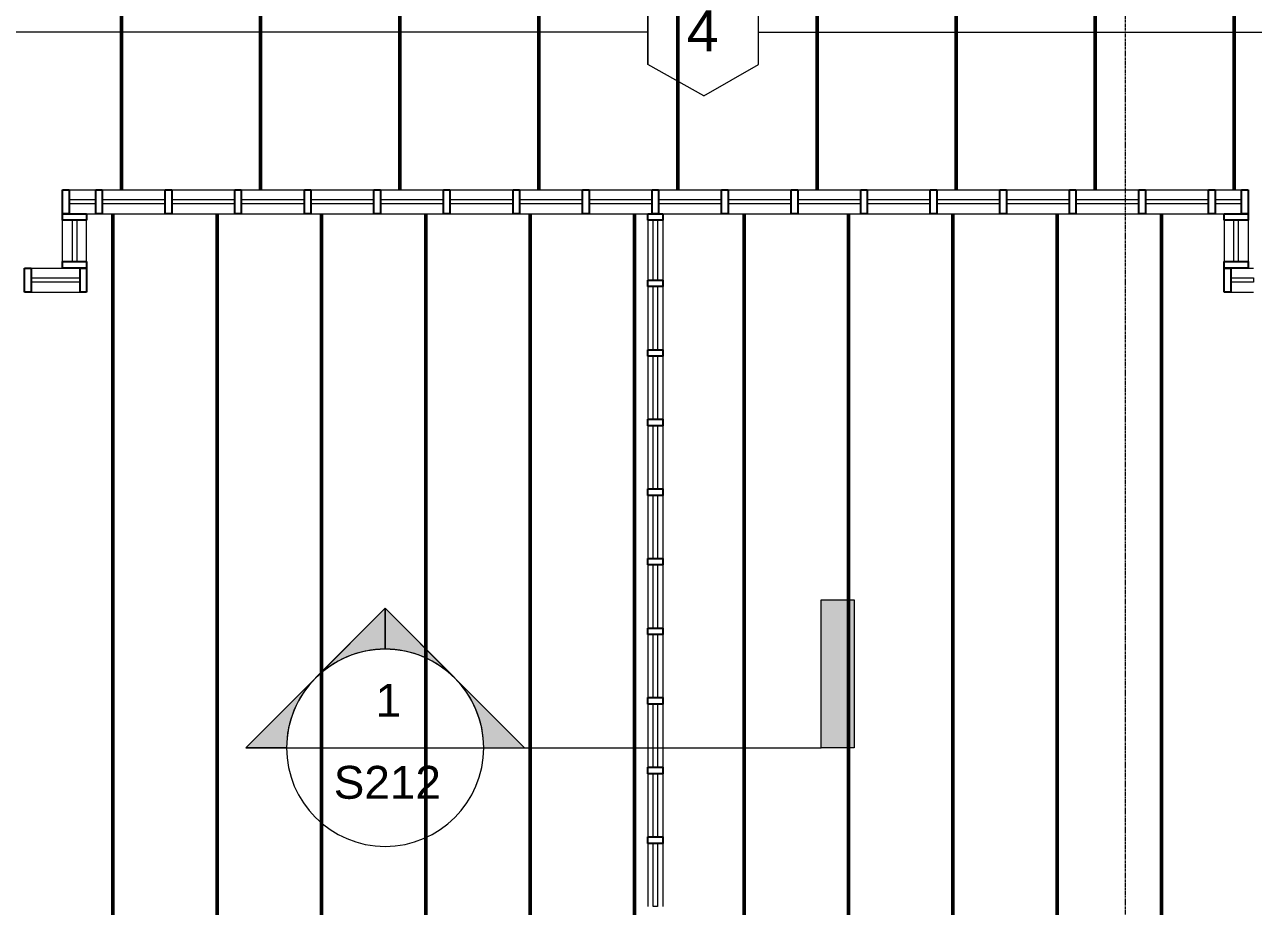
# Model space of a CAD drawing. Header units: inches. Extents: x -4036 to -1914, y 2 to 12338.
# Drawn here: x -3080.6 to -2797.9, y 10214.8 to 10417.5 of the extents above; entities that cross this region are included whole.
import ezdxf

# ---------------------------------------------------------------- set-up
doc = ezdxf.new("R2010")
doc.units = ezdxf.units.IN
doc.header["$MEASUREMENT"] = 0
doc.linetypes.add('Línea de rejilla', pattern=[0.875, 0.5, -0.125, 0.125, -0.125])
for name, color, linetype, lineweight in [('A-ANNO-NOTE', 131, 'Continuous', 9), ('A-DETL-GENF', 92, 'Continuous', 9), ('A-GLAZ-CURT', 52, 'Continuous', 9), ('A-GLAZ-CWMG', 51, 'Continuous', 9), ('G-ANNO-SYMB', 111, 'Continuous', 9), ('S-BEAM', 12, 'Continuous', 9), ('S-BEAM-ANLY', 10, 'Continuous', 50), ('S-GRID', 1, 'Continuous', 9)]:
    doc.layers.add(name, color=color, linetype=linetype, lineweight=lineweight)
doc.styles.add('Arial', font='arial.ttf', dxfattribs={"height": 9.448819})
doc.styles.add('Arial_2', font='arial.ttf', dxfattribs={"height": 7.559055})

# ---------------------------------------------------------------- blocks, each defined once
blk = doc.blocks.new('System Panel - PlyWood-764930-FRAMING PLAN - 2ND FLOOR')
at = {"layer": 'A-GLAZ-CURT', "lineweight": 18}
for p, q in [((-6.88, -0.5), (-6.88, 0.5)), ((-6.88, 0.5), (6.88, 0.5)), ((6.88, 0.5), (6.88, -0.5)), ((6.88, -0.5), (-6.88, -0.5))]:
    blk.add_line(p, q, dxfattribs=at)
blk = doc.blocks.new('System Panel - PlyWood-764931-FRAMING PLAN - 2ND FLOOR')
at = {"layer": 'A-GLAZ-CURT', "lineweight": 18}
for p, q in [((-7.25, -0.5), (-7.25, 0.5)), ((-7.25, 0.5), (7.25, 0.5)), ((7.25, 0.5), (7.25, -0.5)), ((7.25, -0.5), (-7.25, -0.5))]:
    blk.add_line(p, q, dxfattribs=at)
blk = doc.blocks.new('Rectangular Mullion - 3 1_2_-735851-FRAMING PLAN - 2ND FLOOR')
at = {"layer": 'A-GLAZ-CWMG'}
for p, q in [((-2937.27, 10372.54), (-2937.27, 10358.79)), ((-2933.77, 10372.54), (-2933.77, 10358.79))]:
    blk.add_line(p, q, dxfattribs=at)
blk = doc.blocks.new('Rectangular Mullion - 3 1_2_-735852-FRAMING PLAN - 2ND FLOOR')
at = {"layer": 'A-GLAZ-CWMG'}
for p, q in [((-2937.27, 10357.29), (-2937.27, 10342.79)), ((-2933.77, 10357.29), (-2933.77, 10342.79))]:
    blk.add_line(p, q, dxfattribs=at)
blk = doc.blocks.new('Rectangular Mullion - 3 1_2_-735861-FRAMING PLAN - 2ND FLOOR')
at = {"layer": 'A-GLAZ-CWMG', "lineweight": 25}
for p, q in [((-1.5, 1.75), (0, 1.75)), ((-1.5, -1.75), (-1.5, 1.75)), ((0, 1.75), (0, -1.75)), ((0, -1.75), (-1.5, -1.75))]:
    blk.add_line(p, q, dxfattribs=at)
blk = doc.blocks.new('Rectangular Mullion - 3 1_2_-735856-FRAMING PLAN - 2ND FLOOR')
at = {"layer": 'A-GLAZ-CWMG', "lineweight": 25}
for p, q in [((0.75, 1.75), (-0.75, 1.75)), ((-0.75, 1.75), (-0.75, -1.75)), ((0.75, -1.75), (0.75, 1.75)), ((-0.75, -1.75), (0.75, -1.75))]:
    blk.add_line(p, q, dxfattribs=at)
blk = doc.blocks.new('System Panel - PlyWood-1273239-FRAMING PLAN - 2ND FLOOR')
at = {"layer": 'A-GLAZ-CURT', "lineweight": 18}
for p, q in [((-5.62, -0.5), (-5.62, 0.5)), ((-5.62, 0.5), (5.62, 0.5)), ((5.62, 0.5), (5.62, -0.5)), ((5.62, -0.5), (-5.62, -0.5))]:
    blk.add_line(p, q, dxfattribs=at)
blk = doc.blocks.new('Rectangular Mullion - 5 1_2_-V33-FRAMING PLAN - 2ND FLOOR')
at = {"layer": 'A-GLAZ-CWMG'}
for p, q in [((-3079.12, 10361.54), (-3071.87, 10361.54)), ((-3079.12, 10356.04), (-3067.87, 10356.04))]:
    blk.add_line(p, q, dxfattribs=at)
blk = doc.blocks.new('Rectangular Mullion - 5 1_2_-748986-FRAMING PLAN - 2ND FLOOR')
at = {"layer": 'A-GLAZ-CWMG', "lineweight": 25}
for p, q in [((0, 2.75), (-1.5, 2.75)), ((-1.5, 2.75), (-1.5, -2.75)), ((0, -2.75), (0, 2.75)), ((-1.5, -2.75), (0, -2.75))]:
    blk.add_line(p, q, dxfattribs=at)
blk = doc.blocks.new('Rectangular Mullion - 5 1_2_-748984-FRAMING PLAN - 2ND FLOOR')
at = {"layer": 'A-GLAZ-CWMG', "lineweight": 25}
for p, q in [((0.75, 2.75), (-0.75, 2.75)), ((-0.75, 2.75), (-0.75, -2.75)), ((0.75, -2.75), (0.75, 2.75)), ((-0.75, -2.75), (0.75, -2.75))]:
    blk.add_line(p, q, dxfattribs=at)
blk = doc.blocks.new('System Panel - PlyWood-1273104-FRAMING PLAN - 2ND FLOOR')
at = {"layer": 'A-GLAZ-CURT', "lineweight": 18}
for p, q in [((-4.75, -0.5), (-4.75, 0.5)), ((-4.75, 0.5), (4.75, 0.5)), ((4.75, 0.5), (4.75, -0.5)), ((4.75, -0.5), (-4.75, -0.5))]:
    blk.add_line(p, q, dxfattribs=at)
blk = doc.blocks.new('Rectangular Mullion - 5 1_2_-1273105-FRAMING PLAN - 2ND FLOOR')
at = {"layer": 'A-GLAZ-CWMG'}
for p, q in [((-2738.67, 11726.24), (-2738.67, 11735.74)), ((-2733.17, 11726.24), (-2733.17, 11735.74))]:
    blk.add_line(p, q, dxfattribs=at)
blk = doc.blocks.new('Rectangular Mullion - 5 1_2_-753149-FRAMING PLAN - 2ND FLOOR')
at = {"layer": 'A-GLAZ-CWMG', "lineweight": 25}
for p, q in [((0, 2.75), (-1.5, 2.75)), ((-1.5, 2.75), (-1.5, -2.75)), ((0, -2.75), (0, 2.75)), ((-1.5, -2.75), (0, -2.75))]:
    blk.add_line(p, q, dxfattribs=at)
blk = doc.blocks.new('Rectangular Mullion - 5 1_2_-753150-FRAMING PLAN - 2ND FLOOR')
at = {"layer": 'A-GLAZ-CWMG', "lineweight": 25}
for p, q in [((-1.5, 2.75), (0, 2.75)), ((-1.5, -2.75), (-1.5, 2.75)), ((0, 2.75), (0, -2.75)), ((0, -2.75), (-1.5, -2.75))]:
    blk.add_line(p, q, dxfattribs=at)
blk = doc.blocks.new('System Panel - PlyWood-1273549-FRAMING PLAN - 2ND FLOOR')
at = {"layer": 'A-GLAZ-CURT', "lineweight": 18}
for p, q in [((-3.06, -0.5), (-3.06, 0.5)), ((-3.06, 0.5), (3.06, 0.5)), ((3.06, 0.5), (3.06, -0.5)), ((3.06, -0.5), (-3.06, -0.5))]:
    blk.add_line(p, q, dxfattribs=at)
blk = doc.blocks.new('System Panel - PlyWood-764936-FRAMING PLAN - 2ND FLOOR')
at = {"layer": 'A-GLAZ-CURT', "lineweight": 18}
for p, q in [((-7.25, -0.5), (-7.25, 0.5)), ((-7.25, 0.5), (7.25, 0.5)), ((7.25, 0.5), (7.25, -0.5)), ((7.25, -0.5), (-7.25, -0.5))]:
    blk.add_line(p, q, dxfattribs=at)
blk = doc.blocks.new('Rectangular Mullion - 5 1_2_-1273547-FRAMING PLAN - 2ND FLOOR')
at = {"layer": 'A-GLAZ-CWMG'}
for p, q in [((-2804.65, 11724.74), (-2806.76, 11724.74)), ((-2800.65, 11719.24), (-2806.76, 11719.24))]:
    blk.add_line(p, q, dxfattribs=at)
blk = doc.blocks.new('Rectangular Mullion - 5 1_2_-748981-FRAMING PLAN - 2ND FLOOR')
at = {"layer": 'A-GLAZ-CWMG'}
for p, q in [((-2522.7, 11828.21), (-2522.7, 11813.71)), ((-2517.2, 11828.21), (-2517.2, 11813.71))]:
    blk.add_line(p, q, dxfattribs=at)
blk = doc.blocks.new('Rectangular Mullion - 5 1_2_-V36-FRAMING PLAN - 2ND FLOOR')
at = {"layer": 'A-GLAZ-CWMG'}
for p, q in [((-2950.76, 10379.54), (-2936.26, 10379.54)), ((-2950.76, 10374.04), (-2937.27, 10374.04))]:
    blk.add_line(p, q, dxfattribs=at)
blk = doc.blocks.new('Rectangular Mullion - 5 1_2_-V37-FRAMING PLAN - 2ND FLOOR')
at = {"layer": 'A-GLAZ-CWMG'}
for p, q in [((-2934.76, 10379.54), (-2920.26, 10379.54)), ((-2933.77, 10374.04), (-2920.26, 10374.04))]:
    blk.add_line(p, q, dxfattribs=at)
blk = doc.blocks.new('Rectangular Mullion - 5 1_2_-748987-FRAMING PLAN - 2ND FLOOR')
at = {"layer": 'A-GLAZ-CWMG', "lineweight": 25}
for p, q in [((-1.5, 2.75), (0, 2.75)), ((-1.5, -2.75), (-1.5, 2.75)), ((0, 2.75), (0, -2.75)), ((0, -2.75), (-1.5, -2.75))]:
    blk.add_line(p, q, dxfattribs=at)
blk = doc.blocks.new('System Panel - PlyWood-1273147-FRAMING PLAN - 2ND FLOOR')
at = {"layer": 'A-GLAZ-CURT', "lineweight": 18}
for p, q in [((-2.61, -0.5), (-2.61, 0.5)), ((-2.61, 0.5), (2.61, 0.5)), ((2.61, 0.5), (2.61, -0.5)), ((2.61, -0.5), (-2.61, -0.5))]:
    blk.add_line(p, q, dxfattribs=at)
blk = doc.blocks.new('Rectangular Mullion - 5 1_2_-1273691-FRAMING PLAN - 2ND FLOOR')
at = {"layer": 'A-GLAZ-CWMG'}
for p, q in [((-3504.67, 11031.44), (-3504.67, 11026.21)), ((-3499.17, 11027.44), (-3499.17, 11026.21))]:
    blk.add_line(p, q, dxfattribs=at)
blk = doc.blocks.new('TRUSS - 22_-V71-FRAMING PLAN - 2ND FLOOR')
at = {"layer": 'S-BEAM'}
for p, q in [((21.84, 0), (-192.8, 0)), ((26.22, 0), (23.38, 0)), ((164.15, 0), (27.76, 0)), ((192.8, 0), (169.65, 0))]:
    blk.add_line(p, q, dxfattribs=at)
blk = doc.blocks.new('TRUSS - 22_-V51-FRAMING PLAN - 2ND FLOOR')
at = {"layer": 'S-BEAM'}
for p, q in [((164.15, 0), (-192.8, 0)), ((192.8, 0), (169.65, 0))]:
    blk.add_line(p, q, dxfattribs=at)
blk = doc.blocks.new('TRUSS - 22_-V66-FRAMING PLAN - 2ND FLOOR')
at = {"layer": 'S-BEAM'}
for p, q in [((164.16, 0), (-192.8, 0)), ((192.8, 0), (169.65, 0))]:
    blk.add_line(p, q, dxfattribs=at)
blk = doc.blocks.new('Rectangular Mullion - 5 1_2_-1273552-FRAMING PLAN - 2ND FLOOR')
at = {"layer": 'A-GLAZ-CWMG'}
for p, q in [((-3064.26, 11724.74), (-3066.37, 11724.74)), ((-3064.26, 11719.24), (-3070.37, 11719.24))]:
    blk.add_line(p, q, dxfattribs=at)
blk = doc.blocks.new('TRUSSES - TRUSSES-1505260-FRAMING PLAN - 2ND FLOOR')
at = {"layer": 'A-DETL-GENF'}
for p, q in [((0, 14.61), (-12.61, 7.43)), ((0, 14.61), (12.85, 7.43)), ((-12.61, 7.43), (-12.61, -7.43)), ((12.85, -7.43), (12.85, 7.43)), ((12.85, 7.43), (12.85, -7.43)), ((-12.61, 0), (-483.31, 0)), ((12.85, 0), (483.31, 0))]:
    blk.add_line(p, q, dxfattribs=at)
blk = doc.blocks.new('Vista de diseño - Extremo final de sección - Rellenado-14997-FRAMING PLAN - 2ND FLOOR')
at = {"layer": 'G-ANNO-SYMB'}
blk.add_hatch(color=256, dxfattribs=at).paths.add_polyline_path([(0, 0.3543), (0, 0), (-0.0787, 0), (-0.0787, 0.3543)], flags=0)
for p, q in [((0, 0.3543), (-0.0787, 0.3543)), ((-0.0787, 0.3543), (-0.0787, 0)), ((0, 0), (0, 0.3543)), ((-0.0787, 0), (0, 0))]:
    blk.add_line(p, q, dxfattribs=at)
blk = doc.blocks.new('Vista de diseño - Extremo inicial de sección - Rellenado-1561-FRAMING PLAN - 2ND FLOOR')
at = {"layer": 'G-ANNO-SYMB'}
h = blk.add_hatch(color=256, dxfattribs=at)
edge = h.paths.add_edge_path(flags=0)
edge.add_line((-0.2362, 0.3341), (-0.2362, 0.2362))
edge.add_arc((-0.2362, 0), 0.2362, 90, 135)
edge.add_line((-0.4033, 0.167), (-0.2362, 0.3341))
h = blk.add_hatch(color=256, dxfattribs=at)
edge = h.paths.add_edge_path(flags=0)
edge.add_line((-0.2362, 0.3341), (-0.0692, 0.167))
edge.add_arc((-0.2362, 0), 0.2362, 45, 90)
edge.add_line((-0.2362, 0.2362), (-0.2362, 0.3341))
h = blk.add_hatch(color=256, dxfattribs=at)
edge = h.paths.add_edge_path(flags=0)
edge.add_line((-0.5703, 0), (-0.4033, 0.167))
edge.add_arc((-0.2362, 0), 0.2362, 135, 180)
edge.add_line((-0.4724, 0), (-0.5703, 0))
h = blk.add_hatch(color=256, dxfattribs=at)
edge = h.paths.add_edge_path(flags=0)
edge.add_line((0.0978, 0), (0, 0))
edge.add_arc((-0.2362, 0), 0.2362, 360, 405)
edge.add_line((-0.0692, 0.167), (0.0978, 0))
for p, q in [((-0.2362, 0.3341), (-0.5703, 0)), ((-0.2362, 0.3341), (-0.4033, 0.167)), ((-0.2362, 0.3341), (0.0978, 0)), ((-0.2362, 0.2362), (-0.2362, 0.3341)), ((-0.2362, 0.3341), (-0.2362, 0.2362)), ((-0.0692, 0.167), (-0.2362, 0.3341)), ((-0.4033, 0.167), (-0.5703, 0)), ((0.0978, 0), (-0.0692, 0.167)), ((-0.5703, 0), (-0.4724, 0)), ((0, 0), (0.0978, 0)), ((-0.4724, 0), (-0.5703, 0)), ((0, 0), (0.0978, 0))]:
    blk.add_line(p, q, dxfattribs=at)
for start, end in [(360, 180), (90, 135), (45, 90), (135, 180), (360, 45), (180, 360)]:
    blk.add_arc((-0.2362, 0), 0.2362, start, end, dxfattribs=at)

msp = doc.modelspace()

# ---------------------------------------------------------------- linework, layer by layer
at = {"layer": 'G-ANNO-SYMB'}
for p, q in [((-3020.36, 10251.26), (-2975, 10251.26)), ((-2975, 10251.26), (-2897.36, 10251.26))]:
    msp.add_line(p, q, dxfattribs=at)
at = {"layer": 'S-BEAM-ANLY', "color": 7}
for p, q in [((-3058.32, 10402.16), (-3058.32, 10447.41)), ((-3026.32, 10402.16), (-3026.32, 10447.41)), ((-2994.32, 10397.66), (-2994.32, 10433.91)), ((-2962.32, 10397.66), (-2962.32, 10433.91)), ((-2930.32, 10397.66), (-2930.32, 10433.91)), ((-2898.32, 10397.66), (-2898.32, 10433.91)), ((-2866.32, 10397.66), (-2866.32, 10433.91)), ((-2834.32, 10397.66), (-2834.32, 10433.91)), ((-2802.32, 10397.66), (-2802.32, 10433.91)), ((-3058.32, 10379.54), (-3058.32, 10402.16)), ((-3026.32, 10379.54), (-3026.32, 10402.16)), ((-2994.32, 10379.54), (-2994.32, 10397.66)), ((-2962.32, 10379.54), (-2962.32, 10397.66)), ((-2930.32, 10379.54), (-2930.32, 10397.66)), ((-2898.32, 10379.54), (-2898.32, 10397.66)), ((-2866.32, 10379.54), (-2866.32, 10397.66)), ((-2834.32, 10379.54), (-2834.32, 10397.66)), ((-2802.32, 10379.54), (-2802.32, 10397.66)), ((-3060.32, 10374.04), (-3060.32, 10344.04)), ((-3036.32, 10374.04), (-3036.32, 10344.04)), ((-3012.32, 10374.04), (-3012.32, 10344.04)), ((-2988.32, 10374.04), (-2988.32, 10344.04)), ((-2964.32, 10374.04), (-2964.32, 10344.04)), ((-2940.32, 10374.04), (-2940.32, 10344.04)), ((-2915.05, 10374.04), (-2915.05, 10344.04)), ((-2891.05, 10374.04), (-2891.05, 10344.04)), ((-2867.05, 10374.04), (-2867.05, 10344.04)), ((-2843.05, 10374.04), (-2843.05, 10344.04)), ((-2819.05, 10374.04), (-2819.05, 10344.04)), ((-3060.32, 10344.04), (-3060.32, 10018.44)), ((-3036.32, 10344.04), (-3036.32, 10018.44)), ((-3012.32, 10344.04), (-3012.32, 10018.44)), ((-2988.32, 10344.04), (-2988.32, 10018.44)), ((-2964.32, 10344.04), (-2964.32, 10018.44)), ((-2940.32, 10344.04), (-2940.32, 10159.4)), ((-2915.05, 10344.04), (-2915.05, 10018.44)), ((-2891.05, 10344.04), (-2891.05, 10018.44)), ((-2867.05, 10344.04), (-2867.05, 10018.44)), ((-2843.05, 10344.04), (-2843.05, 10018.44)), ((-2819.05, 10344.04), (-2819.05, 10018.44))]:
    msp.add_line(p, q, dxfattribs=at)
at = {"layer": 'S-GRID', "linetype": 'Línea de rejilla'}
msp.add_line((-2827.32, 9786.33), (-2827.32, 12288.56), dxfattribs=at)

# ---------------------------------------------------------------- block references
at = {"layer": 'A-DETL-GENF', "rotation": 180}
msp.add_blockref('TRUSSES - TRUSSES-1505260-FRAMING PLAN - 2ND FLOOR', (-2924.37, 10415.79), dxfattribs=at)
at = {"layer": 'A-GLAZ-CURT'}
for name, p in [('System Panel - PlyWood-1273549-FRAMING PLAN - 2ND FLOOR', (-3067.32, 10376.79)), ('System Panel - PlyWood-764936-FRAMING PLAN - 2ND FLOOR', (-3055.51, 10376.79)), ('System Panel - PlyWood-764936-FRAMING PLAN - 2ND FLOOR', (-3039.51, 10376.79)), ('System Panel - PlyWood-764936-FRAMING PLAN - 2ND FLOOR', (-3023.51, 10376.79)), ('System Panel - PlyWood-764936-FRAMING PLAN - 2ND FLOOR', (-3007.51, 10376.79)), ('System Panel - PlyWood-764936-FRAMING PLAN - 2ND FLOOR', (-2991.51, 10376.79)), ('System Panel - PlyWood-764936-FRAMING PLAN - 2ND FLOOR', (-2975.51, 10376.79)), ('System Panel - PlyWood-764936-FRAMING PLAN - 2ND FLOOR', (-2959.51, 10376.79)), ('System Panel - PlyWood-764936-FRAMING PLAN - 2ND FLOOR', (-2943.51, 10376.79)), ('System Panel - PlyWood-764936-FRAMING PLAN - 2ND FLOOR', (-2927.51, 10376.79)), ('System Panel - PlyWood-764936-FRAMING PLAN - 2ND FLOOR', (-2911.51, 10376.79)), ('System Panel - PlyWood-764936-FRAMING PLAN - 2ND FLOOR', (-2895.51, 10376.79)), ('System Panel - PlyWood-764936-FRAMING PLAN - 2ND FLOOR', (-2879.51, 10376.79)), ('System Panel - PlyWood-764936-FRAMING PLAN - 2ND FLOOR', (-2863.51, 10376.79)), ('System Panel - PlyWood-764936-FRAMING PLAN - 2ND FLOOR', (-2847.51, 10376.79)), ('System Panel - PlyWood-764936-FRAMING PLAN - 2ND FLOOR', (-2831.51, 10376.79)), ('System Panel - PlyWood-764936-FRAMING PLAN - 2ND FLOOR', (-2815.51, 10376.79)), ('System Panel - PlyWood-1273549-FRAMING PLAN - 2ND FLOOR', (-2803.7, 10376.79)), ('System Panel - PlyWood-1273239-FRAMING PLAN - 2ND FLOOR', (-3073.5, 10358.79)), ('System Panel - PlyWood-1273147-FRAMING PLAN - 2ND FLOOR', (-2800.54, 10358.79))]:
    msp.add_blockref(name, p, dxfattribs=at)
for name, p, rotation in [('System Panel - PlyWood-1273104-FRAMING PLAN - 2ND FLOOR', (-3069.12, 10367.79), 90), ('System Panel - PlyWood-764930-FRAMING PLAN - 2ND FLOOR', (-2935.52, 10365.66), 269.9999999999995), ('System Panel - PlyWood-1273104-FRAMING PLAN - 2ND FLOOR', (-2801.9, 10367.79), 270), ('System Panel - PlyWood-764931-FRAMING PLAN - 2ND FLOOR', (-2935.52, 10350.04), 269.9999999999995), ('System Panel - PlyWood-764931-FRAMING PLAN - 2ND FLOOR', (-2935.52, 10334.04), 269.9999999999995), ('System Panel - PlyWood-764931-FRAMING PLAN - 2ND FLOOR', (-2935.52, 10318.04), 269.9999999999995), ('System Panel - PlyWood-764931-FRAMING PLAN - 2ND FLOOR', (-2935.52, 10302.04), 269.9999999999995), ('System Panel - PlyWood-764931-FRAMING PLAN - 2ND FLOOR', (-2935.52, 10286.04), 269.9999999999995), ('System Panel - PlyWood-764931-FRAMING PLAN - 2ND FLOOR', (-2935.52, 10270.04), 269.9999999999995), ('System Panel - PlyWood-764931-FRAMING PLAN - 2ND FLOOR', (-2935.52, 10254.04), 269.9999999999995), ('System Panel - PlyWood-764931-FRAMING PLAN - 2ND FLOOR', (-2935.52, 10238.04), 269.9999999999995), ('System Panel - PlyWood-764931-FRAMING PLAN - 2ND FLOOR', (-2935.52, 10222.04), 269.9999999999995)]:
    msp.add_blockref(name, p, dxfattribs=dict(at, rotation=rotation))
at = {"layer": 'A-GLAZ-CWMG'}
for name, p, rotation in [('Rectangular Mullion - 5 1_2_-748987-FRAMING PLAN - 2ND FLOOR', (-3071.87, 10376.79), 180), ('Rectangular Mullion - 5 1_2_-1273547-FRAMING PLAN - 2ND FLOOR', (-5871.02, 22098.78), 180), ('Rectangular Mullion - 5 1_2_-748981-FRAMING PLAN - 2ND FLOOR', (8765.45, 12896.74), 90), ('Rectangular Mullion - 5 1_2_-748981-FRAMING PLAN - 2ND FLOOR', (8781.45, 12896.74), 90), ('Rectangular Mullion - 5 1_2_-748981-FRAMING PLAN - 2ND FLOOR', (8797.45, 12896.74), 90), ('Rectangular Mullion - 5 1_2_-748981-FRAMING PLAN - 2ND FLOOR', (8813.45, 12896.74), 90), ('Rectangular Mullion - 5 1_2_-748981-FRAMING PLAN - 2ND FLOOR', (8829.45, 12896.74), 90), ('Rectangular Mullion - 5 1_2_-748981-FRAMING PLAN - 2ND FLOOR', (8845.45, 12896.74), 90), ('Rectangular Mullion - 5 1_2_-748981-FRAMING PLAN - 2ND FLOOR', (8861.45, 12896.74), 90), ('Rectangular Mullion - 5 1_2_-748981-FRAMING PLAN - 2ND FLOOR', (8909.45, 12896.74), 90), ('Rectangular Mullion - 5 1_2_-748981-FRAMING PLAN - 2ND FLOOR', (8925.45, 12896.74), 90), ('Rectangular Mullion - 5 1_2_-748981-FRAMING PLAN - 2ND FLOOR', (8941.45, 12896.74), 90), ('Rectangular Mullion - 5 1_2_-748981-FRAMING PLAN - 2ND FLOOR', (8957.45, 12896.74), 90), ('Rectangular Mullion - 5 1_2_-748981-FRAMING PLAN - 2ND FLOOR', (8973.45, 12896.74), 90), ('Rectangular Mullion - 5 1_2_-748981-FRAMING PLAN - 2ND FLOOR', (8989.45, 12896.74), 90), ('Rectangular Mullion - 5 1_2_-748981-FRAMING PLAN - 2ND FLOOR', (9005.45, 12896.74), 90), ('Rectangular Mullion - 5 1_2_-1273552-FRAMING PLAN - 2ND FLOOR', (-5871.02, 22098.78), 180), ('Rectangular Mullion - 3 1_2_-735861-FRAMING PLAN - 2ND FLOOR', (-2935.52, 10374.04), 89.99999999999952), ('Rectangular Mullion - 5 1_2_-753150-FRAMING PLAN - 2ND FLOOR', (-2801.9, 10374.04), 90), ('Rectangular Mullion - 5 1_2_-1273105-FRAMING PLAN - 2ND FLOOR', (-5537.82, 22098.78), 180), ('Rectangular Mullion - 5 1_2_-753150-FRAMING PLAN - 2ND FLOOR', (-3069.12, 10361.54), 270), ('Rectangular Mullion - 5 1_2_-748987-FRAMING PLAN - 2ND FLOOR', (-2804.65, 10358.79), 180), ('Rectangular Mullion - 5 1_2_-1273691-FRAMING PLAN - 2ND FLOOR', (8228.29, 13860.71), 90)]:
    msp.add_blockref(name, p, dxfattribs=dict(at, rotation=rotation))
at = {"layer": 'A-GLAZ-CWMG', "extrusion": (0, 0, -1)}
for name, p, rotation in [('Rectangular Mullion - 5 1_2_-748984-FRAMING PLAN - 2ND FLOOR', (3063.51, 10376.79), 180), ('Rectangular Mullion - 5 1_2_-748984-FRAMING PLAN - 2ND FLOOR', (3047.51, 10376.79), 180), ('Rectangular Mullion - 5 1_2_-748984-FRAMING PLAN - 2ND FLOOR', (3031.51, 10376.79), 180), ('Rectangular Mullion - 5 1_2_-748984-FRAMING PLAN - 2ND FLOOR', (3015.51, 10376.79), 180), ('Rectangular Mullion - 5 1_2_-748984-FRAMING PLAN - 2ND FLOOR', (2999.51, 10376.79), 180), ('Rectangular Mullion - 5 1_2_-748984-FRAMING PLAN - 2ND FLOOR', (2983.51, 10376.79), 180), ('Rectangular Mullion - 5 1_2_-748984-FRAMING PLAN - 2ND FLOOR', (2967.51, 10376.79), 180), ('Rectangular Mullion - 5 1_2_-748984-FRAMING PLAN - 2ND FLOOR', (2951.51, 10376.79), 180), ('Rectangular Mullion - 5 1_2_-748984-FRAMING PLAN - 2ND FLOOR', (2935.51, 10376.79), 180), ('Rectangular Mullion - 5 1_2_-748984-FRAMING PLAN - 2ND FLOOR', (2919.51, 10376.79), 180), ('Rectangular Mullion - 5 1_2_-748984-FRAMING PLAN - 2ND FLOOR', (2903.51, 10376.79), 180), ('Rectangular Mullion - 5 1_2_-748984-FRAMING PLAN - 2ND FLOOR', (2887.51, 10376.79), 180), ('Rectangular Mullion - 5 1_2_-748984-FRAMING PLAN - 2ND FLOOR', (2871.51, 10376.79), 180), ('Rectangular Mullion - 5 1_2_-748984-FRAMING PLAN - 2ND FLOOR', (2855.51, 10376.79), 180), ('Rectangular Mullion - 5 1_2_-748984-FRAMING PLAN - 2ND FLOOR', (2839.51, 10376.79), 180), ('Rectangular Mullion - 5 1_2_-748984-FRAMING PLAN - 2ND FLOOR', (2823.51, 10376.79), 180), ('Rectangular Mullion - 5 1_2_-748984-FRAMING PLAN - 2ND FLOOR', (2807.51, 10376.79), 180), ('Rectangular Mullion - 5 1_2_-748986-FRAMING PLAN - 2ND FLOOR', (2799.15, 10376.79), 180), ('Rectangular Mullion - 5 1_2_-753149-FRAMING PLAN - 2ND FLOOR', (3069.12, 10374.04), 90), ('Rectangular Mullion - 5 1_2_-748984-FRAMING PLAN - 2ND FLOOR', (3079.87, 10358.79), 180), ('Rectangular Mullion - 5 1_2_-748986-FRAMING PLAN - 2ND FLOOR', (3066.37, 10358.79), 180), ('Rectangular Mullion - 5 1_2_-753149-FRAMING PLAN - 2ND FLOOR', (2801.9, 10361.54), 270), ('Rectangular Mullion - 3 1_2_-735856-FRAMING PLAN - 2ND FLOOR', (2935.52, 10358.04), 270.0000000000005), ('Rectangular Mullion - 3 1_2_-735856-FRAMING PLAN - 2ND FLOOR', (2935.52, 10342.04), 270.0000000000005), ('Rectangular Mullion - 3 1_2_-735856-FRAMING PLAN - 2ND FLOOR', (2935.52, 10326.04), 270.0000000000005), ('Rectangular Mullion - 3 1_2_-735856-FRAMING PLAN - 2ND FLOOR', (2935.52, 10310.04), 270.0000000000005), ('Rectangular Mullion - 3 1_2_-735856-FRAMING PLAN - 2ND FLOOR', (2935.52, 10294.04), 270.0000000000005), ('Rectangular Mullion - 3 1_2_-735856-FRAMING PLAN - 2ND FLOOR', (2935.52, 10278.04), 270.0000000000005), ('Rectangular Mullion - 3 1_2_-735856-FRAMING PLAN - 2ND FLOOR', (2935.52, 10262.04), 270.0000000000005), ('Rectangular Mullion - 3 1_2_-735856-FRAMING PLAN - 2ND FLOOR', (2935.52, 10246.04), 270.0000000000005), ('Rectangular Mullion - 3 1_2_-735856-FRAMING PLAN - 2ND FLOOR', (2935.52, 10230.04), 270.0000000000005)]:
    msp.add_blockref(name, p, dxfattribs=dict(at, rotation=rotation))
at = {"layer": 'A-GLAZ-CWMG'}
for name, p in [('Rectangular Mullion - 5 1_2_-V36-FRAMING PLAN - 2ND FLOOR', (0, 0)), ('Rectangular Mullion - 5 1_2_-V37-FRAMING PLAN - 2ND FLOOR', (0, 0)), ('Rectangular Mullion - 5 1_2_-1273105-FRAMING PLAN - 2ND FLOOR', (-333.2, -1363.2)), ('Rectangular Mullion - 3 1_2_-735851-FRAMING PLAN - 2ND FLOOR', (0, 0)), ('Rectangular Mullion - 5 1_2_-V33-FRAMING PLAN - 2ND FLOOR', (0, 0)), ('Rectangular Mullion - 3 1_2_-735852-FRAMING PLAN - 2ND FLOOR', (0, 0)), ('Rectangular Mullion - 3 1_2_-735852-FRAMING PLAN - 2ND FLOOR', (0, -16)), ('Rectangular Mullion - 3 1_2_-735852-FRAMING PLAN - 2ND FLOOR', (0, -32)), ('Rectangular Mullion - 3 1_2_-735852-FRAMING PLAN - 2ND FLOOR', (0, -48)), ('Rectangular Mullion - 3 1_2_-735852-FRAMING PLAN - 2ND FLOOR', (0, -64)), ('Rectangular Mullion - 3 1_2_-735852-FRAMING PLAN - 2ND FLOOR', (0, -80)), ('Rectangular Mullion - 3 1_2_-735852-FRAMING PLAN - 2ND FLOOR', (0, -96)), ('Rectangular Mullion - 3 1_2_-735852-FRAMING PLAN - 2ND FLOOR', (0, -112)), ('Rectangular Mullion - 3 1_2_-735852-FRAMING PLAN - 2ND FLOOR', (0, -128))]:
    msp.add_blockref(name, p, dxfattribs=at)
at = {"layer": 'G-ANNO-SYMB', "extrusion": (0, 0, -1), "xscale": 95.99999999999994, "yscale": 95.99999999999994, "zscale": 95.99999999999994}
msp.add_blockref('Vista de diseño - Extremo final de sección - Rellenado-14997-FRAMING PLAN - 2ND FLOOR', (2897.36, 10251.26), dxfattribs=at)
at = {"layer": 'G-ANNO-SYMB', "xscale": 95.99999999999994, "yscale": 95.99999999999994, "zscale": 95.99999999999994}
msp.add_blockref('Vista de diseño - Extremo inicial de sección - Rellenado-1561-FRAMING PLAN - 2ND FLOOR', (-2975, 10251.26), dxfattribs=at)
at = {"layer": 'S-BEAM'}
for name, p, rotation in [('TRUSS - 22_-V66-FRAMING PLAN - 2ND FLOOR', (-3060.32, 10181.24), 270.0000000000003), ('TRUSS - 22_-V51-FRAMING PLAN - 2ND FLOOR', (-3036.32, 10181.24), 270.0000000000003), ('TRUSS - 22_-V51-FRAMING PLAN - 2ND FLOOR', (-3012.32, 10181.24), 270.0000000000003), ('TRUSS - 22_-V51-FRAMING PLAN - 2ND FLOOR', (-2988.32, 10181.24), 270.0000000000003), ('TRUSS - 22_-V51-FRAMING PLAN - 2ND FLOOR', (-2964.32, 10181.24), 270.0000000000003), ('TRUSS - 22_-V71-FRAMING PLAN - 2ND FLOOR', (-2940.32, 10181.24), 270.0000000000003), ('TRUSS - 22_-V51-FRAMING PLAN - 2ND FLOOR', (-2915.05, 10181.24), 270.0000000000004), ('TRUSS - 22_-V51-FRAMING PLAN - 2ND FLOOR', (-2891.05, 10181.24), 270.0000000000004), ('TRUSS - 22_-V51-FRAMING PLAN - 2ND FLOOR', (-2867.05, 10181.24), 270.0000000000004), ('TRUSS - 22_-V51-FRAMING PLAN - 2ND FLOOR', (-2843.05, 10181.24), 270.0000000000004), ('TRUSS - 22_-V51-FRAMING PLAN - 2ND FLOOR', (-2819.05, 10181.24), 270.0000000000004)]:
    msp.add_blockref(name, p, dxfattribs=dict(at, rotation=rotation))

# ---------------------------------------------------------------- texts
at = {"layer": 'A-ANNO-NOTE', "insert": (-2928.28, 10420.84), "char_height": 9.45, "width": 8.787, "attachment_point": 1, "style": 'Arial'}
msp.add_mtext('4', dxfattribs=at)
at = {"layer": 'G-ANNO-SYMB', "attachment_point": 1, "style": 'Arial_2'}
for s, insert, char_height, width in [('1', (-2999.86, 10265.95), 7.56, 7.272), ('S212', (-3009.5, 10247.1), 7.559, 30.603)]:
    msp.add_mtext(s, dxfattribs=dict(at, insert=insert, char_height=char_height, width=width))

doc.saveas('drawing.dxf')
